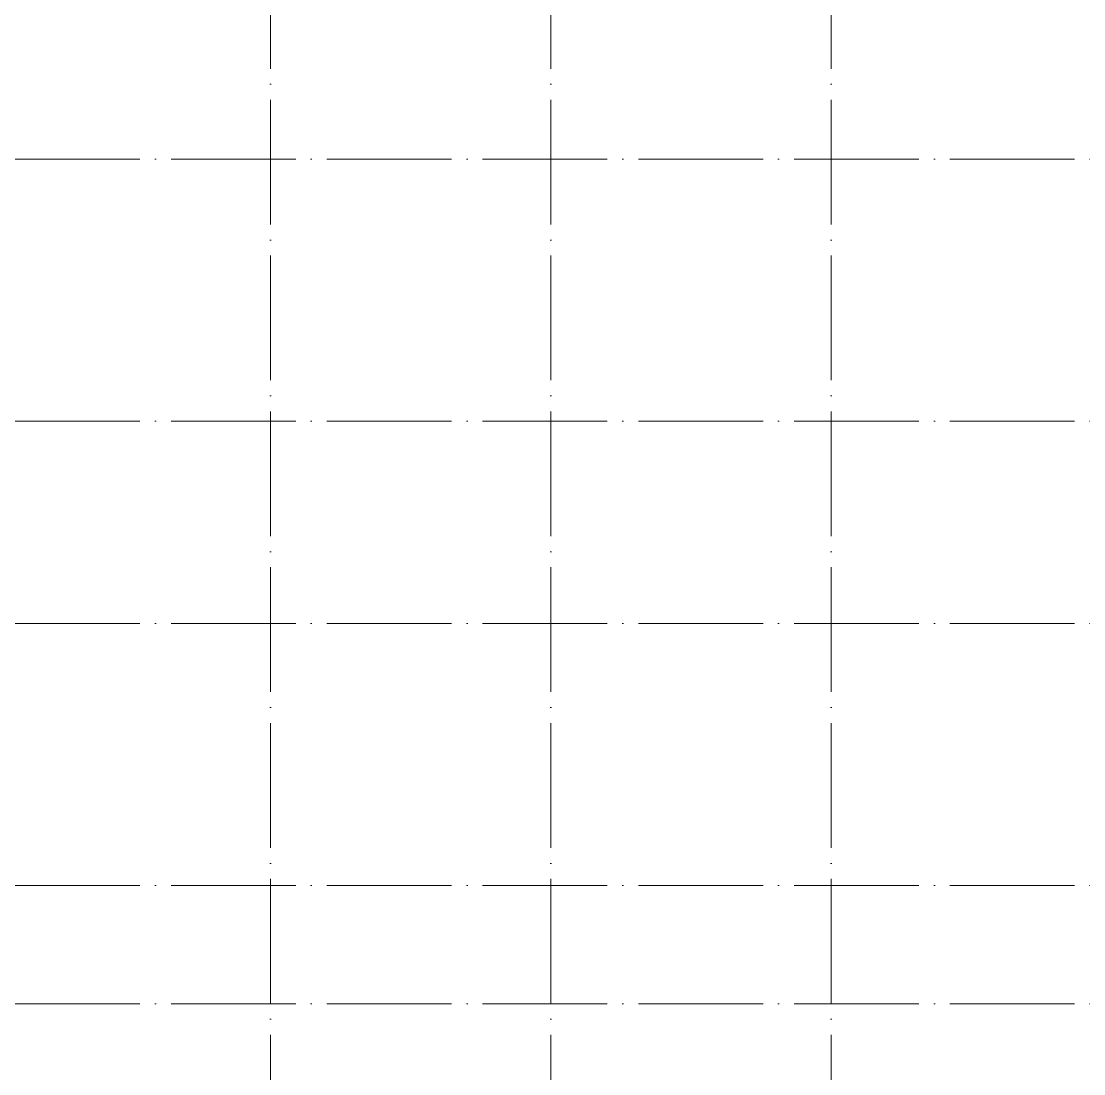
# Model space of a CAD drawing. Header units: millimetres. Extents: x -4370 to 196781, y -4577 to 61202.
# Drawn here: x 37050 to 54101, y 25303 to 42190 of the extents above; entities that cross this region are included whole.
import ezdxf

# ---------------------------------------------------------------- set-up
doc = ezdxf.new("R2010")
doc.units = ezdxf.units.MM
doc.linetypes.add('ADSK_Линия сетки', pattern=[2500, 2000, -250, 0, -250])
doc.layers.add('S-GRID-____-OTLN', color=1, linetype='Continuous', lineweight=9)

msp = doc.modelspace()

# ---------------------------------------------------------------- linework, layer by layer
at = {"layer": 'S-GRID-____-OTLN', "linetype": 'ADSK_Линия сетки'}
for p, q in [((41050, -3572.657751), (41050, 60644.999414)), ((45550, -3572.657751), (45550, 60644.999414)), ((50050, -3572.657751), (50050, 60644.999414)), ((-3047.723308, 39975.000586), (156348.554077, 39975.000586)), ((-3047.723308, 35775.000586), (156348.554077, 35775.000586)), ((-3047.723308, 32525.000984), (156348.554077, 32525.000984)), ((-3047.723308, 28325.000984), (156348.554077, 28325.000984)), ((-3047.723308, 26425.000586), (156348.554077, 26425.000586))]:
    msp.add_line(p, q, dxfattribs=at)

doc.saveas('drawing.dxf')
